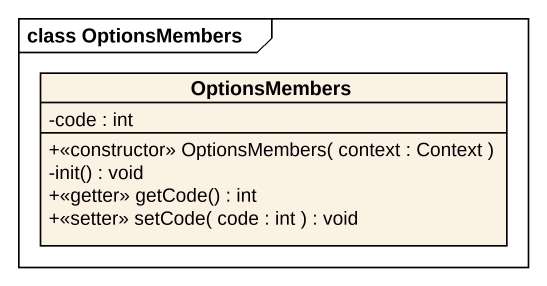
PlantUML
@startuml
mainframe class OptionsMembers
hide circle
hide empty members
skinparam classAttributeIconSize 0
class OptionsMembers {
  -code : int
  +<<constructor>> OptionsMembers( context : Context )
  -init() : void
  +<<getter>> getCode() : int
  +<<setter>> setCode( code : int ) : void
}
@enduml
